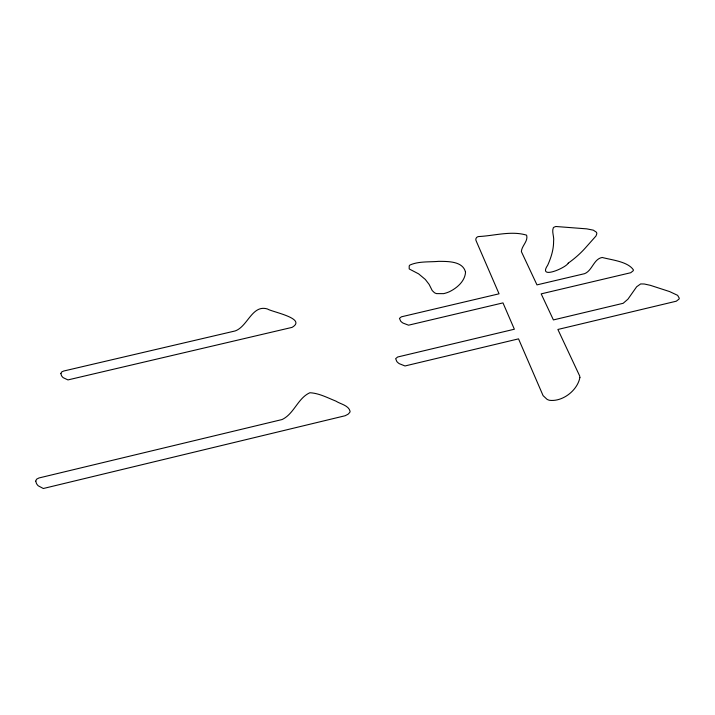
<?xml version="1.0" encoding="UTF-8"?>
<svg xmlns="http://www.w3.org/2000/svg" width="715" height="715" viewBox="0 0 715 715"><rect width="100%" height="100%" fill="white"/><g stroke="black" fill="none" stroke-linecap="round" stroke-linejoin="round"><path stroke-width="1.07" d="M568.211 263.156C566.074 267.821 537.501 280.146 547.672 265.256C551.024 257.775 553.642 249.669 553.598 241.393C554.357 236.897 551.578 231.91 553.321 227.79A4.254 2.94 1.6 0 1 554.053 227.182L555.823 226.494L586.792 228.863L593.334 230.167L596.399 232.214A5.961 4.111 3.1 0 1 596.793 233.787L596.006 235.968L585.773 247.488A123.632 84.343 -2.2 0 1 568.211 263.156M465.528 272.254C464.956 281.183 457.082 287.957 449.538 291.657A25.838 18.805 -3.8 0 1 443.631 293.642L436.615 293.615A7.722 5.684 -3.6 0 1 434.407 292.667L432.209 290.54L429.134 284.409L425.3 279.431L418.624 273.863L409.195 268.947L409.212 265.953A4.049 2.923 -5.1 0 1 410.017 264.997C418.865 261.1 429.197 262.208 438.661 261.35C447.778 261.422 462.989 261.029 465.528 272.254M35.75 481.141L36.394 483.295A15.024 11.172 -29.4 0 0 38.261 485.816L43.311 488.506L345.157 415.737L348.098 414.2L349.733 412.448A4.254 3.432 -10.4 0 0 350.082 411.295C348.652 405.316 340.429 404.1 335.871 401.106C327.479 397.763 319.06 393.205 309.89 392.741C297.842 398.076 294.08 413.896 282.076 419.544L38.941 477.977L36.51 479.247L35.75 481.141M579.883 377.556C577.425 390.426 562.723 401.893 549.549 400.311A9.402 7.391 5.3 0 1 547.038 399.319L543.087 395.636L518.527 338.865L405.012 365.964L399.328 363.703A13.63 10.582 -5.3 0 1 396.843 361.549L395.645 358.671L397.656 357.008L514.362 329.222L502.976 302.892L408.56 325.182L403.046 323.091A13.219 9.938 -5.1 0 1 400.632 321.071L399.462 318.381L401.401 316.817L499.052 293.811L476.262 241.125C475.019 239.168 476.404 236.692 478.666 236.54C494.378 235.807 511.314 230.498 526.624 235.172C528.367 241.312 521.646 245.772 521.387 251.644L536.974 284.883L584.584 273.675C592.342 270.645 593.718 258.803 602.227 257.48C611.7 260.001 627.833 261.529 633.41 269.895A4.272 3.003 5.6 0 1 633.186 270.77L630.755 272.719L541.183 293.865L553.401 319.927L623.167 303.294L627.931 299.183L636.654 286.769L640.649 283.935L644.278 283.998L650.337 285.321L669.606 291.577L677.641 295.349L679.25 298.155A4.415 3.128 8.3 0 1 679 299.084L676.319 301.194L557.879 329.472L579.695 376.01L579.883 377.556M60.855 373.471L61.463 375.563A13.648 9.679 -23.6 0 0 63.233 377.69L67.952 379.915L292.051 327.381C307.477 318.497 272.049 312.026 267.562 309.023C252.073 304.161 247.712 326.719 235.038 330.974L63.733 371.022L61.696 371.943L60.855 373.471"/></g></svg>
